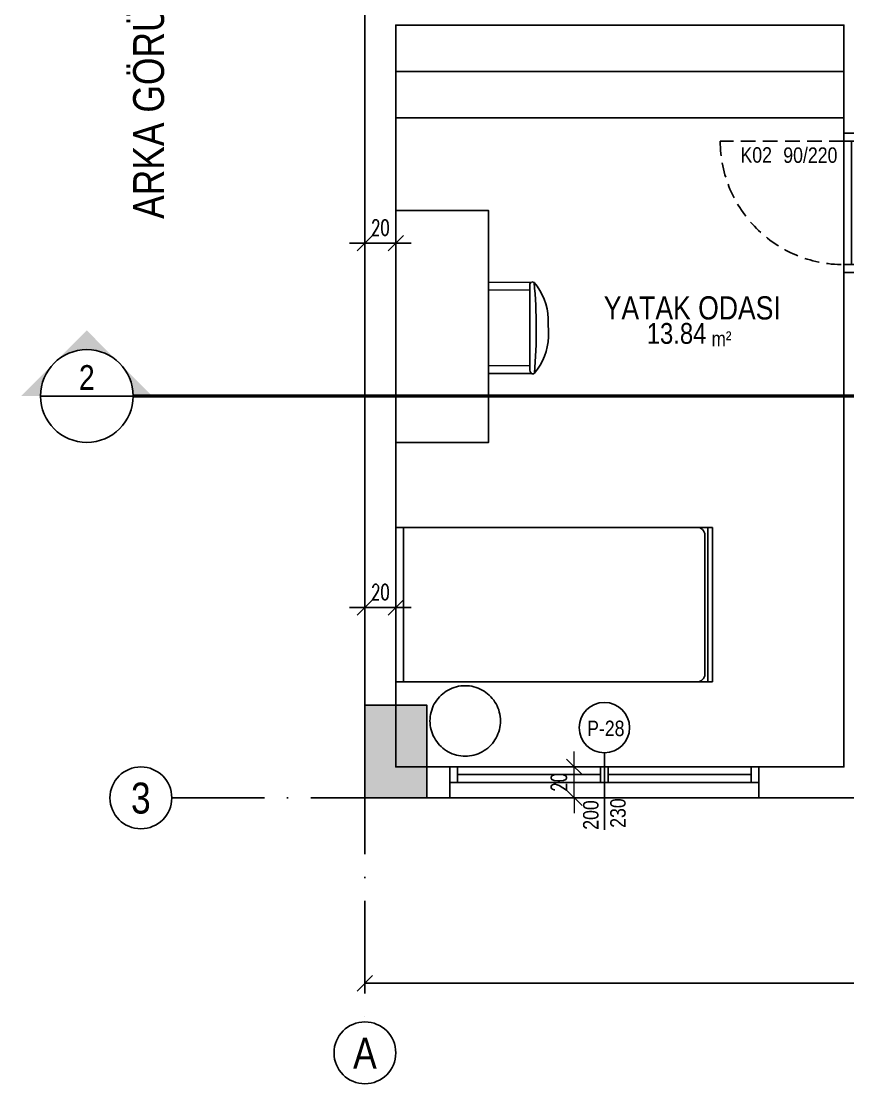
# Model space of a CAD drawing. Header units: millimetres. Extents: x 82776 to 137242, y 11666 to 27998.
# Drawn here: x 98807 to 99342, y 12938 to 13626 of the extents above; entities that cross this region are included whole.
import ezdxf
from ezdxf.enums import TextEntityAlignment as Align
from ezdxf.xclip import XClip

# ---------------------------------------------------------------- set-up
doc = ezdxf.new("R2010")
doc.units = ezdxf.units.MM
doc.header["$XCLIPFRAME"] = 0
for name, pattern in [('ACAD_ISO10W100', [18, 12, -3, 0, -3]), ('DASHED', [15, 10, -5]), ('GC5102G0200$0$HIDDEN', [9.525, 6.35, -3.175])]:
    doc.linetypes.add(name, pattern=pattern)
doc.layers.add('0_IFC_Area', color=100, linetype='Continuous', plot=False)
for name, color, linetype in [('0_IFC_Dimension_Exterior_50', 253, 'Continuous'), ('0_IFC_Dimension_Interior_Horizontal_50', 253, 'Continuous'), ('0_IFC_Door_Text', 11, 'Continuous'), ('0_IFC_Elevation_5', 252, 'Continuous'), ('0_IFC_Grid', 14, 'ACAD_ISO10W100'), ('0_IFC_Grid_Text_100', 14, 'Continuous'), ('0_IFC_Hatch_Structure', 251, 'Continuous'), ('0_IFC_Notation_Section_50', 10, 'Continuous'), ('0_IFC_Room_Text(No)_50', 12, 'Continuous'), ('0_IFC_Text_Explanation_50', 231, 'Continuous'), ('0_IFC_Window_Text', 60, 'Continuous'), ('1_IFC_Concrete_Section', 50, 'Continuous'), ('1_IFC_Door', 83, 'Continuous'), ('2_IFC_Wall', 130, 'Continuous'), ('3_IFC_Window', 136, 'Continuous'), ('6_IFC_Furniture', 35, 'Continuous')]:
    doc.layers.add(name, color=color, linetype=linetype)
doc.layers.add('0_IFC_Dimension_Interior_Vertical_50', color=253, linetype='Continuous', lineweight=0)
doc.styles.add('ARIAL-NARROW', font='ARIALN.TTF')
doc.styles.add('IFC_TEXT', font='ARIALN.TTF')
doc.styles.add('IFC_TEXT_DIM', font='romans.shx', dxfattribs={"width": 0.7})
doc.dimstyles.new('IFC_Dim50', dxfattribs={"dimtxt": 10, "dimasz": 10, "dimexe": 0.00125, "dimexo": 0.000625, "dimgap": 5, "dimtad": 1, "dimdec": 4, "dimrnd": 0.5, "dimzin": 9, "dimtxsty": 'IFC_TEXT_DIM', "dimblk": 'OBLIQUE', "dimcen": -2.5, "dimclrd": 256, "dimclre": 256, "dimclrt": 256, "dimazin": 0, "dimtfac": 1, "dimtdec": 4, "dimtix": 1, "dimtmove": 1, "dimatfit": 3, "dimfxl": 5, "dimfxlon": 1, "dimtfillclr": 256, "dimlwd": -1, "dimlwe": 5, "dimarcsym": 0})

# ---------------------------------------------------------------- blocks, each defined once
blk = doc.blocks.new('E-F_STR')
at = {"layer": '0_IFC_Hatch_Structure', "transparency": 33554687}
h = blk.add_hatch(dxfattribs=at)
h.set_pattern_fill('ANSI33', color=256, angle=90)
h.set_pattern_definition([(135, (-98472.608, -14205.3425), (-4.49012806, -4.49012806), []), (135, (-98472.608, -14200.8524), (-4.49012806, -4.49012806), [3.175, -1.5875])])
h.paths.add_polyline_path([(1770, 0), (1730, 0), (1730, 60), (1770, 60)])
h.paths.add_polyline_path([(915, 40), (915, 0), (855, 0), (855, 40)])
h.paths.add_polyline_path([(0, 0), (40, 0), (40, 60), (0, 60)])
h.paths.add_polyline_path([(0, 690), (40, 690), (40, 750), (0, 750)])
h.paths.add_polyline_path([(0, 1170), (40, 1170), (40, 1230), (0, 1230)])
h.paths.add_polyline_path([(855, 1190), (855, 1230), (915, 1230), (915, 1190)])
h.paths.add_polyline_path([(915, 750), (915, 710), (855, 710), (855, 750)])
h.paths.add_polyline_path([(1770, 690), (1730, 690), (1730, 750), (1770, 750)])
h.paths.add_polyline_path([(1770, 1170), (1730, 1170), (1730, 1230), (1770, 1230)])
at = {"layer": '1_IFC_Concrete_Section'}
blk.add_lwpolyline([(0, 0), (40, 0), (40, 60), (0, 60)], close=True, dxfattribs=at)
blk = doc.blocks.new('*U1783')
at = {"layer": '0_IFC_Room_Text(No)_50'}
h = blk.add_hatch(color=256, dxfattribs=at)
h.paths.add_polyline_path([(0, 1061), (-530, 530, -0.414214), (530, 530)])
h.paths.add_polyline_path([(530, 530, -0.198912), (750, 0), (1061, 0)])
h.paths.add_polyline_path([(-530, 530), (-1061, 0), (-750, 0, -0.198912)])
at = {"layer": '0_IFC_Room_Text(No)_50', "linetype": 'Continuous'}
blk.add_line((-750, 0), (750, 0), dxfattribs=at)
blk.add_circle((0, 0), 750, dxfattribs=at)
at = {"layer": '0_IFC_Room_Text(No)_50', "style": 'IFC_TEXT'}
blk.add_attdef('NO', text='', height=400, dxfattribs=at).set_placement((0, 100), align=Align.CENTER)
for p in [(0, -100), (0, -374)]:
    blk.add_attdef('SHEET', text='', height=200, dxfattribs=at).set_placement(p, align=Align.TOP_CENTER)
blk = doc.blocks.new('E-F_KESIT YERLERI')
at = {"layer": '0_IFC_Notation_Section_50', "linetype": 'DASHED', "ltscale": 3, "const_width": 2}
blk.add_lwpolyline([(-1266.36, 220.65), (803.64, 220.65)], dxfattribs=at)
ref = blk.add_blockref('*U1783', (-1296.36, 220.65), dxfattribs=dict(xscale=-0.0400000000259542, yscale=0.0400000000259542, zscale=0.0400000000259542))
ref.add_attrib('NO', '2', dxfattribs={"layer": '0_IFC_Room_Text(No)_50', "height": 16, "style": 'IFC_TEXT'}).set_placement((-1296.36, 224.65), align=Align.CENTER)
at = {"layer": '0_IFC_Notation_Section_50', "transparency": 33554687, "insert": (-1266.36, 335.28), "char_height": 20, "attachment_point": 1, "rotation": 90, "style": 'IFC_TEXT'}
blk.add_mtext_dynamic_manual_height_columns('ARKA GÖRÜNÜŞ (GÖRÜNÜŞ-3)', width=439.5235, gutter_width=12.5, heights=[0], dxfattribs=at)
blk = doc.blocks.new('*U349')
blk.add_wipeout([(0, 0), (290, 0), (290, -60), (0, -60)]).dxf.layer = '6_IFC_Furniture'
at = {"layer": '6_IFC_Furniture', "transparency": 33554687}
blk.add_lwpolyline([(290, 0), (290, -60), (0, -60), (0, 0)], close=True, dxfattribs=at)
blk.add_lwpolyline([(0, -30), (290, -30)], dxfattribs=at)
blk = doc.blocks.new('*U1504')
at = {"layer": '0_IFC_Hatch_Structure'}
blk.add_lwpolyline([(0, 0), (-90, 0)], dxfattribs=at)
at = {"layer": '1_IFC_Door', "linetype": 'GC5102G0200$0$HIDDEN', "ltscale": 1.5}
blk.add_lwpolyline([(-5, 0), (-5, 80)], dxfattribs=at)
at = {"layer": '1_IFC_Door'}
for points in [[(-85, 0), (-85, -10), (-90, -10), (-90, 0), (-85, 0)], [(-85, -5), (-5, -5), (-5, 0), (-85, 0)]]:
    blk.add_lwpolyline(points, dxfattribs=at)
blk.add_lwpolyline([(-5, -10), (-5, 0), (0, 0), (0, -10)], close=True, dxfattribs=at)
at = {"layer": '1_IFC_Door', "linetype": 'GC5102G0200$0$HIDDEN', "ltscale": 1.5}
blk.add_arc((-5, 0), 80, 90, 180, dxfattribs=at)
blk = doc.blocks.new('IFC_BED_2')
blk.add_wipeout([(-50, 0), (50, 0), (50, -205), (-50, -205), (-50, -45), (-50, -5)]).dxf.layer = '6_IFC_Furniture'
at = {"layer": '6_IFC_Furniture'}
for p, q in [((-50, 0), (-50, -195)), ((50, 0), (-50, 0)), ((50, -195), (50, 0)), ((50, -5), (-50, -5)), ((-50, -202), (-50, -195)), ((50, -202), (50, -195)), ((-50, -202), (50, -202)), ((-50, -202), (-50, -205)), ((-50, -205), (50, -205)), ((-45, -200), (45, -200)), ((50, -202), (50, -205))]:
    blk.add_line(p, q, dxfattribs=at)
for centre, start, end in [((-45, -195), 180, 270), ((45, -195), 270, 0)]:
    blk.add_arc(centre, 5, start, end, dxfattribs=at)
blk = doc.blocks.new('IFC_SAND2')
blk.add_wipeout([(-18.98, 0), (18.98, 0), (22.47, -0.81), (22.47, -0.81), (24.68, -2.38), (25.39, -3.2), (26.17, -4.45), (26.17, -4.45), (26.78, -6.09), (26.94, -6.93), (27.02, -8.07), (27.02, -9.31), (28.06, -9.31), (28.5, -9.37), (29.17, -9.77), (29.17, -9.77), (29.17, -9.77), (29.51, -10.29), (29.63, -10.88), (29.51, -44.18), (29.51, -44.18), (29.63, -44.39), (29.63, -44.39), (29.74, -44.67), (29.79, -44.88), (29.79, -45.01), (29.76, -45.29), (29.76, -45.29), (29.64, -45.59), (29.5, -45.79), (29.37, -45.92), (26.88, -47.87), (26.15, -48.39), (23.83, -49.85), (21.09, -51.3), (19.39, -52.05), (17.3, -52.86), (15.2, -53.52), (13.55, -53.95), (10.23, -54.58), (7.88, -54.85), (5.09, -54.95), (2.52, -54.94), (-0.04, -54.93), (-0.04, -54.93), (-2.89, -54.92), (-4.16, -54.92), (-5.97, -54.91), (-7.48, -54.83), (-9.27, -54.65), (-12.16, -54.19), (-14.56, -53.62), (-16.45, -53.05), (-18.47, -52.32), (-21.63, -50.91), (-22.5, -50.46), (-27.16, -47.5), (-29.39, -45.71), (-29.71, -44.34), (-29.52, -43.98), (-29.4, -10.68), (-29.4, -10.68), (-29.33, -10.23), (-29.33, -10.23), (-28.94, -9.57), (-28.94, -9.57), (-28.54, -9.28), (-28.54, -9.28), (-27.83, -9.12), (-27.02, -9.11), (-27.02, -8.7), (-27.02, -8.7), (-27.02, -8.1), (-26.97, -7.1), (-26.9, -6.65), (-26.71, -5.86), (-26.49, -5.19), (-26.14, -4.4), (-25.8, -3.8), (-25.5, -3.36), (-25.02, -2.75), (-24.26, -1.99), (-23.59, -1.47), (-22.94, -1.05), (-22.67, -0.9), (-21.26, -0.34), (-19.85, -0.05)]).dxf.layer = '6_IFC_Furniture'
at = {"layer": '6_IFC_Furniture'}
for p, q in [((-18.98, 0), (18.98, 0)), ((-27.02, -9.31), (-27.02, -8.1)), ((27.02, -9.31), (27.02, -8.1)), ((-29.39, -45.71), (-29.71, -44.34)), ((-27.5, -42.88), (27.5, -43.07)), ((-5.97, -54.91), (5.88, -54.95))]:
    blk.add_line(p, q, dxfattribs=at)
for points in [[(-29.52, -43.98), (-29.4, -10.68, -0.414214), (-27.83, -9.12), (-25.96, -9.12, -0.414214), (-24.39, -10.7), (-24.5, -42.89)], [(29.51, -44.18), (29.63, -10.89, 0.414214), (28.06, -9.31), (26.19, -9.3, 0.414214), (24.61, -10.87), (24.5, -43.06)]]:
    blk.add_lwpolyline(points, format="xyb", dxfattribs=at)
for centre, radius, start, end in [((-18.95, -8.07), 8.07, 90.19851, 180.19851), ((18.95, -8.07), 8.07, 359.80149, 89.80149), ((-27.51, -45.27), 2.39, 89.80149, 157.1315), ((1.11, 277.2), 324.35, 264.60379, 274.99919), ((-4.67, -17.2), 37.73, 229.07495, 268.03635), ((4.85, -17.24), 37.73, 271.56663, 310.52803), ((27.49, -45.46), 2.39, 22.47148, 89.80149), ((28.6, -45.01), 1.2, 310.52803, 22.47148)]:
    blk.add_arc(centre, radius, start, end, dxfattribs=at)
blk = doc.blocks.new('*U35')
blk.add_wipeout([(0, 0), (150, 0), (150, -60), (0, -60)]).dxf.layer = '6_IFC_Furniture'
at = {"layer": '6_IFC_Furniture', "transparency": 33554687}
blk.add_lwpolyline([(0, -60), (0, 0), (150, 0), (150, -60), (0, -60)], dxfattribs=at)
blk = doc.blocks.new('IFC_COFFE TABLE')
at = {"transparency": 33554687}
blk.add_wipeout([(1.61, -25.29), (3.2, -25.13), (4.77, -24.88), (6.32, -24.54), (7.85, -24.09), (9.35, -23.55), (10.81, -22.92), (12.22, -22.19), (13.59, -21.38), (14.91, -20.48), (16.17, -19.51), (17.36, -18.45), (18.48, -17.33), (19.54, -16.13), (20.51, -14.88), (21.4, -13.56), (22.21, -12.19), (22.93, -10.77), (23.57, -9.31), (24.1, -7.81), (24.55, -6.28), (24.89, -4.73), (25.14, -3.15), (25.29, -1.57), (25.34, 0.02), (25.29, 1.61), (25.13, 3.2), (24.88, 4.77), (24.54, 6.32), (24.09, 7.85), (23.55, 9.35), (22.92, 10.81), (22.19, 12.22), (21.38, 13.59), (20.48, 14.91), (19.51, 16.17), (18.45, 17.36), (17.33, 18.48), (16.13, 19.54), (14.88, 20.51), (13.56, 21.4), (12.19, 22.21), (10.77, 22.93), (9.31, 23.57), (7.81, 24.1), (6.28, 24.55), (4.73, 24.89), (3.15, 25.14), (1.57, 25.29), (-0.02, 25.34), (-1.61, 25.29), (-3.2, 25.13), (-4.77, 24.88), (-6.32, 24.54), (-7.85, 24.09), (-9.35, 23.55), (-10.81, 22.92), (-12.22, 22.19), (-13.59, 21.38), (-14.91, 20.48), (-16.17, 19.51), (-17.36, 18.45), (-18.48, 17.33), (-19.54, 16.13), (-20.51, 14.88), (-21.4, 13.56), (-22.21, 12.19), (-22.93, 10.77), (-23.57, 9.31), (-24.1, 7.81), (-24.55, 6.28), (-24.89, 4.73), (-25.14, 3.15), (-25.29, 1.57), (-25.34, -0.02), (-25.29, -1.61), (-25.13, -3.2), (-24.88, -4.77), (-24.54, -6.32), (-24.09, -7.85), (-23.55, -9.35), (-22.92, -10.81), (-22.19, -12.22), (-21.38, -13.59), (-20.48, -14.91), (-19.51, -16.17), (-18.45, -17.36), (-17.33, -18.48), (-16.13, -19.54), (-14.88, -20.51), (-13.56, -21.4), (-12.19, -22.21), (-10.77, -22.93), (-9.31, -23.57), (-7.81, -24.1), (-6.28, -24.55), (-4.73, -24.89), (-3.15, -25.14), (-1.57, -25.29), (0.02, -25.34)], dxfattribs=at).dxf.layer = '6_IFC_Furniture'
at = {"layer": '6_IFC_Furniture', "transparency": 33554687}
blk.add_lwpolyline([(1.61, -25.29), (3.2, -25.13), (4.77, -24.88), (6.32, -24.54), (7.85, -24.09), (9.35, -23.55), (10.81, -22.92), (12.22, -22.19), (13.59, -21.38), (14.91, -20.48), (16.17, -19.51), (17.36, -18.45), (18.48, -17.33), (19.54, -16.13), (20.51, -14.88), (21.4, -13.56), (22.21, -12.19), (22.93, -10.77), (23.57, -9.31), (24.1, -7.81), (24.55, -6.28), (24.89, -4.73), (25.14, -3.15), (25.29, -1.57), (25.34, 0.02), (25.29, 1.61), (25.13, 3.2), (24.88, 4.77), (24.54, 6.32), (24.09, 7.85), (23.55, 9.35), (22.92, 10.81), (22.19, 12.22), (21.38, 13.59), (20.48, 14.91), (19.51, 16.17), (18.45, 17.36), (17.33, 18.48), (16.13, 19.54), (14.88, 20.51), (13.56, 21.4), (12.19, 22.21), (10.77, 22.93), (9.31, 23.57), (7.81, 24.1), (6.28, 24.55), (4.73, 24.89), (3.15, 25.14), (1.57, 25.29), (-0.02, 25.34), (-1.61, 25.29), (-3.2, 25.13), (-4.77, 24.88), (-6.32, 24.54), (-7.85, 24.09), (-9.35, 23.55), (-10.81, 22.92), (-12.22, 22.19), (-13.59, 21.38), (-14.91, 20.48), (-16.17, 19.51), (-17.36, 18.45), (-18.48, 17.33), (-19.54, 16.13), (-20.51, 14.88), (-21.4, 13.56), (-22.21, 12.19), (-22.93, 10.77), (-23.57, 9.31), (-24.1, 7.81), (-24.55, 6.28), (-24.89, 4.73), (-25.14, 3.15), (-25.29, 1.57), (-25.34, -0.02), (-25.29, -1.61), (-25.13, -3.2), (-24.88, -4.77), (-24.54, -6.32), (-24.09, -7.85), (-23.55, -9.35), (-22.92, -10.81), (-22.19, -12.22), (-21.38, -13.59), (-20.48, -14.91), (-19.51, -16.17), (-18.45, -17.36), (-17.33, -18.48), (-16.13, -19.54), (-14.88, -20.51), (-13.56, -21.4), (-12.19, -22.21), (-10.77, -22.93), (-9.31, -23.57), (-7.81, -24.1), (-6.28, -24.55), (-4.73, -24.89), (-3.15, -25.14), (-1.57, -25.29), (0.02, -25.34)], close=True, dxfattribs=at)
blk = doc.blocks.new('E_K1_PLAN')
for name, p, xscale, rotation in [('*U349', (20, 440), -1, 180), ('IFC_SAND2', (63.77, 304.15), -1.00000000000001, 90), ('IFC_BED_2', (20, 125), -1.00000000000001, 90)]:
    blk.add_blockref(name, p, dxfattribs=dict(xscale=xscale, rotation=rotation))
at = {"transparency": 33554687, "rotation": 90}
blk.add_blockref('*U1504', (310, 430), dxfattribs=at)
at = {"layer": '2_IFC_Wall'}
blk.add_lwpolyline([(20, 500), (310, 500), (310, 430)], dxfattribs=at)
at = {"xscale": -1, "rotation": 270}
blk.add_blockref('*U35', (80, 230), dxfattribs=at)
at = {"xscale": 0.9, "yscale": 0.9, "zscale": 0.9}
blk.add_blockref('IFC_COFFE TABLE', (64.91, 49.77), dxfattribs=at)
at = {"layer": '2_IFC_Wall'}
for points in [[(0, 769.96), (0, 0), (855, 0)], [(310, 340), (310, 20), (20, 20), (20, 500)]]:
    blk.add_lwpolyline(points, dxfattribs=at)
blk = doc.blocks.new('0_IFC_DOOR_TAG_50')
at = {"layer": '0_IFC_Door_Text', "style": 'IFC_TEXT'}
for tag, p in [('DOOR_TYPE', (0, 0)), ('DOOR_SIZE', (27.7, 0))]:
    blk.add_attdef(tag, p, '', height=10, dxfattribs=at)
blk = doc.blocks.new('E_K1_KAPI POZU')
at = {"transparency": 33554687}
ref = blk.add_blockref('0_IFC_DOOR_TAG_50', (-848.38, 860.44), dxfattribs=dict(at, xscale=-1, rotation=180))
ref.add_attrib('DOOR_TYPE', 'K01', (-848.38, 850.57), dxfattribs={"layer": '0_IFC_Door_Text', "height": 10, "style": 'IFC_TEXT'})
ref.add_attrib('DOOR_SIZE', '100/220', (-820.67, 850.44), dxfattribs={"layer": '0_IFC_Door_Text', "height": 10, "style": 'IFC_TEXT'})
ref = blk.add_blockref('0_IFC_DOOR_TAG_50', (-430.51, 748.56), dxfattribs=dict(at, xscale=-1, rotation=180))
ref.add_attrib('DOOR_TYPE', 'K02', (-430.51, 738.69), dxfattribs={"layer": '0_IFC_Door_Text', "height": 10, "style": 'IFC_TEXT'})
ref.add_attrib('DOOR_SIZE', '90/220', (-402.81, 738.56), dxfattribs={"layer": '0_IFC_Door_Text', "height": 10, "style": 'IFC_TEXT'})
ref = blk.add_blockref('0_IFC_DOOR_TAG_50', (-639.25, 671.32), dxfattribs=dict(at, xscale=-1, rotation=180))
ref.add_attrib('DOOR_TYPE', 'K03', (-639.25, 661.45), dxfattribs={"layer": '0_IFC_Door_Text', "height": 10, "style": 'IFC_TEXT'})
ref.add_attrib('DOOR_SIZE', '80/220', (-611.55, 661.32), dxfattribs={"layer": '0_IFC_Door_Text', "height": 10, "style": 'IFC_TEXT'})
ref = blk.add_blockref('0_IFC_DOOR_TAG_50', (-431.26, 631.16), dxfattribs=dict(at, xscale=-1, rotation=180))
ref.add_attrib('DOOR_TYPE', 'K02', (-431.26, 621.29), dxfattribs={"layer": '0_IFC_Door_Text', "height": 10, "style": 'IFC_TEXT'})
ref.add_attrib('DOOR_SIZE', '90/220', (-403.56, 621.16), dxfattribs={"layer": '0_IFC_Door_Text', "height": 10, "style": 'IFC_TEXT'})
ref = blk.add_blockref('0_IFC_DOOR_TAG_50', (-636.93, 420.86), dxfattribs=dict(at, xscale=-1, rotation=180))
ref.add_attrib('DOOR_TYPE', 'K02', (-636.93, 410.99), dxfattribs={"layer": '0_IFC_Door_Text', "height": 10, "style": 'IFC_TEXT'})
ref.add_attrib('DOOR_SIZE', '90/220', (-609.23, 410.86), dxfattribs={"layer": '0_IFC_Door_Text', "height": 10, "style": 'IFC_TEXT'})
ref = blk.add_blockref('0_IFC_DOOR_TAG_50', (-431.16, 420.86), dxfattribs=dict(at, xscale=-1, rotation=180))
ref.add_attrib('DOOR_TYPE', 'K02', (-431.16, 410.99), dxfattribs={"layer": '0_IFC_Door_Text', "height": 10, "style": 'IFC_TEXT'})
ref.add_attrib('DOOR_SIZE', '90/220', (-403.46, 410.86), dxfattribs={"layer": '0_IFC_Door_Text', "height": 10, "style": 'IFC_TEXT'})
ref = blk.add_blockref('0_IFC_DOOR_TAG_50', (-476.15, 187.65), dxfattribs=dict(at, xscale=-1, rotation=180))
ref.add_attrib('DOOR_TYPE', 'K03', (-476.15, 177.78), dxfattribs={"layer": '0_IFC_Door_Text', "height": 10, "style": 'IFC_TEXT'})
ref.add_attrib('DOOR_SIZE', '80/220', (-448.45, 177.65), dxfattribs={"layer": '0_IFC_Door_Text', "height": 10, "style": 'IFC_TEXT'})
blk = doc.blocks.new('0_IFC_ROOM_TEXT_50')
at = {"layer": '0_IFC_Room_Text(No)_50', "insert": (13.22, -40.02), "char_height": 9.625, "attachment_point": 1, "style": 'IFC_TEXT'}
blk.add_mtext_dynamic_manual_height_columns('m²', width=16.6949, gutter_width=6.88, heights=[0], dxfattribs=at)
at = {"layer": '0_IFC_Room_Text(No)_50', "style": 'IFC_TEXT'}
blk.add_attdef('ROOM_NUMBER', text='', height=7.7, dxfattribs=at).set_placement((0.68, -10.73), align=Align.CENTER)
blk.add_attdef('ROOM_NAME', text='', height=13.47, dxfattribs=at).set_placement((0.68, -24.84), align=Align.MIDDLE_CENTER)
blk.add_attdef('AREA', text='', height=13.47, dxfattribs=at).set_placement((9.85, -49.66), align=Align.RIGHT)
at = {"layer": '0_IFC_Text_Explanation_50', "style": 'IFC_TEXT', "flags": 1}
for tag, p in [('DÖŞEME:', (-41.09, -64.38)), ('DUVAR:', (-41.09, -75.48)), ('TAVAN:', (-41.09, -86.74))]:
    blk.add_attdef(tag, p, '', height=7.7, dxfattribs=at)
blk = doc.blocks.new('E_K1_ALAN')
at = {"layer": '0_IFC_Area'}
blk.add_lwpolyline([(-510, 0), (-780, 0), (-780, 40), (-800, 40), (-800, 480), (-510, 480)], close=True, dxfattribs=at)
ref = blk.add_blockref('0_IFC_ROOM_TEXT_50', (-608.82, 321.87))
ref.add_attrib('ROOM_NAME', 'YATAK ODASI', dxfattribs={"layer": '0_IFC_Room_Text(No)_50', "height": 15, "style": 'IFC_TEXT'}).set_placement((-608.13, 297.03), align=Align.MIDDLE_CENTER)
ref.add_attrib('AREA', '13.84', dxfattribs={"layer": '0_IFC_Room_Text(No)_50', "height": 13.475, "style": 'IFC_TEXT'}).set_placement((-598.97, 273.77), align=Align.RIGHT)
blk = doc.blocks.new('_Oblique')
at = {"color": 0, "linetype": 'ByBlock', "lineweight": -2}
blk.add_line((-0.5, -0.5), (0.5, 0.5), dxfattribs=at)
blk = doc.blocks.new('*D3459')
at = {"layer": '0_IFC_Dimension_Interior_Horizontal_50', "transparency": 16777216}
for p, q in [((0, -871.04), (-10, -871.04)), ((0, -871.04), (20, -871.04)), ((20, -871.04), (30, -871.04))]:
    blk.add_line(p, q, dxfattribs=at)
at = {"layer": '0_IFC_Dimension_Interior_Horizontal_50', "lineweight": 5, "transparency": 16777216}
for p, q in [((0, -871.04), (0, -871.04)), ((20, -871.04), (20, -871.04))]:
    blk.add_line(p, q, dxfattribs=at)
at = {"layer": 'Defpoints', "color": 0, "transparency": 16777216}
for p in [(0, -871.04), (20, -871.04), (20, -871.04)]:
    blk.add_point(p, dxfattribs=at)
at = {"layer": '0_IFC_Dimension_Interior_Horizontal_50', "transparency": 16777216, "xscale": 10, "yscale": 10, "zscale": 10}
blk.add_blockref('_Oblique', (0, -871.04), dxfattribs=at)
at = {"layer": '0_IFC_Dimension_Interior_Horizontal_50', "transparency": 16777216, "xscale": 10, "yscale": 10, "zscale": 10, "rotation": 180}
blk.add_blockref('_Oblique', (20, -871.04), dxfattribs=at)
at = {"layer": '0_IFC_Dimension_Interior_Horizontal_50', "transparency": 16777216, "insert": (10, -861.04), "char_height": 10, "attachment_point": 5, "style": 'IFC_TEXT_DIM'}
blk.add_mtext('20', dxfattribs=at)
blk = doc.blocks.new('*D3486')
at = {"layer": '0_IFC_Dimension_Interior_Horizontal_50', "transparency": 16777216}
for p, q in [((0, -1106.83), (-10, -1106.83)), ((0, -1106.83), (20, -1106.83)), ((20, -1106.83), (30, -1106.83))]:
    blk.add_line(p, q, dxfattribs=at)
at = {"layer": '0_IFC_Dimension_Interior_Horizontal_50', "lineweight": 5, "transparency": 16777216}
for p, q in [((0, -1106.83), (0, -1106.83)), ((20, -1106.83), (20, -1106.83))]:
    blk.add_line(p, q, dxfattribs=at)
at = {"layer": 'Defpoints', "color": 0, "transparency": 16777216}
for p in [(0, -1106.83), (20, -1106.83), (20, -1106.83)]:
    blk.add_point(p, dxfattribs=at)
at = {"layer": '0_IFC_Dimension_Interior_Horizontal_50', "transparency": 16777216, "xscale": 10, "yscale": 10, "zscale": 10}
blk.add_blockref('_Oblique', (0, -1106.83), dxfattribs=at)
at = {"layer": '0_IFC_Dimension_Interior_Horizontal_50', "transparency": 16777216, "xscale": 10, "yscale": 10, "zscale": 10, "rotation": 180}
blk.add_blockref('_Oblique', (20, -1106.83), dxfattribs=at)
at = {"layer": '0_IFC_Dimension_Interior_Horizontal_50', "transparency": 16777216, "insert": (10, -1096.83), "char_height": 10, "attachment_point": 5, "style": 'IFC_TEXT_DIM'}
blk.add_mtext('20', dxfattribs=at)
blk = doc.blocks.new('*D3533')
at = {"layer": '0_IFC_Dimension_Interior_Vertical_50', "transparency": 16777216}
for p, q in [((135.52, -1210), (135.52, -1200)), ((135.52, -1230), (135.52, -1210)), ((135.52, -1230), (135.52, -1240))]:
    blk.add_line(p, q, dxfattribs=at)
at = {"layer": '0_IFC_Dimension_Interior_Vertical_50', "lineweight": 5, "transparency": 16777216}
for p, q in [((135.52, -1210), (135.52, -1210)), ((135.52, -1230), (135.52, -1230))]:
    blk.add_line(p, q, dxfattribs=at)
at = {"layer": 'Defpoints', "color": 0, "transparency": 16777216}
for p in [(135.52, -1210), (135.52, -1210), (135.52, -1230)]:
    blk.add_point(p, dxfattribs=at)
at = {"layer": '0_IFC_Dimension_Interior_Vertical_50', "transparency": 16777216, "xscale": 10, "yscale": 10, "zscale": 10}
for p, rotation in [((135.52, -1210), 270), ((135.52, -1230), 90)]:
    blk.add_blockref('_Oblique', p, dxfattribs=dict(at, rotation=rotation))
at = {"layer": '0_IFC_Dimension_Interior_Vertical_50', "transparency": 16777216, "insert": (125.52, -1220), "char_height": 10, "attachment_point": 5, "rotation": 90, "style": 'IFC_TEXT_DIM'}
blk.add_mtext('20', dxfattribs=at)
blk = doc.blocks.new('0_IFC_AXIS_TEXT_100')
at = {"layer": '0_IFC_Grid_Text_100'}
blk.add_circle((0, 1000), 1000, dxfattribs=at)
at = {"layer": '0_IFC_Grid_Text_100', "style": 'IFC_TEXT'}
blk.add_attdef('AXIS_NO', text='', height=1000, dxfattribs=at).set_placement((0, 993), align=Align.MIDDLE_CENTER)
blk = doc.blocks.new('*D1858')
at = {"layer": '0_IFC_Dimension_Exterior_50', "lineweight": 5, "transparency": 16777216}
for p, q in [((0, -125), (0, -120)), ((1770, -125), (1770, -120))]:
    blk.add_line(p, q, dxfattribs=at)
at = {"layer": '0_IFC_Dimension_Exterior_50', "transparency": 16777216}
blk.add_line((0, -120), (1770, -120), dxfattribs=at)
at = {"layer": 'Defpoints', "color": 0, "transparency": 16777216}
for p in [(1770, -120), (0, -145), (1770, -145)]:
    blk.add_point(p, dxfattribs=at)
at = {"layer": '0_IFC_Dimension_Exterior_50', "transparency": 16777216, "xscale": 10, "yscale": 10, "zscale": 10, "rotation": 180}
blk.add_blockref('_Oblique', (0, -120), dxfattribs=at)
at = {"layer": '0_IFC_Dimension_Exterior_50', "transparency": 16777216, "xscale": 10, "yscale": 10, "zscale": 10}
blk.add_blockref('_Oblique', (1770, -120), dxfattribs=at)
at = {"layer": '0_IFC_Dimension_Exterior_50', "transparency": 16777216, "insert": (855, -100), "char_height": 10, "attachment_point": 5, "style": 'IFC_TEXT_DIM'}
blk.add_mtext('1770', dxfattribs=at)
blk = doc.blocks.new('*U1518')
at = {"layer": '0_IFC_Window_Text'}
blk.add_circle((100, 40.42), 16.31, dxfattribs=at)
at = {"layer": '0_IFC_Window_Text', "style": 'ARIAL-NARROW'}
blk.add_attdef('TİP', (88.82, 34.93), '', height=10, dxfattribs=at)
blk.add_wipeout([(0, 15), (200, 15), (200, -5), (0, -5)]).dxf.layer = '3_IFC_Window'
at = {"layer": '0_IFC_Elevation_5'}
blk.add_lwpolyline([(0, 5), (0, -5), (200, -5), (200, 5)], dxfattribs=at)
at = {"layer": '2_IFC_Wall'}
for points in [[(0, 15), (0, -5)], [(200, 15), (200, -5)]]:
    blk.add_lwpolyline(points, dxfattribs=at)
at = {"layer": '3_IFC_Window'}
for points in [[(0, 5), (5, 5), (5, 15), (0, 15)], [(195, 5), (200, 5), (200, 15), (195, 15)]]:
    blk.add_lwpolyline(points, close=True, dxfattribs=at)
for points in [[(0, 15), (200, 15)], [(5, 10), (195, 10)], [(5, 5), (195, 5)]]:
    blk.add_lwpolyline(points, dxfattribs=at)
at = {"layer": '0_IFC_Window_Text', "insert": (86.19, -25.68), "char_height": 10, "attachment_point": 1, "rotation": 90, "style": 'ARIAL-NARROW'}
blk.add_mtext_dynamic_manual_height_columns('200', width=65.1539, gutter_width=50, heights=[0], dxfattribs=at)
blk.add_wipeout([(97.5, 15), (102.5, 15), (102.5, 5), (97.5, 5)]).dxf.layer = '3_IFC_Window'
at = {"layer": '0_IFC_Window_Text'}
blk.add_lwpolyline([(100, 24.11), (100, -25.68)], dxfattribs=at)
at = {"layer": '3_IFC_Window'}
blk.add_lwpolyline([(97.5, 5), (102.5, 5), (102.5, 15), (97.5, 15)], close=True, dxfattribs=at)
at = {"layer": '0_IFC_Window_Text', "style": 'ARIAL-NARROW'}
blk.add_attdef('YUKSEKLIK', (113.75, -24.41), '', height=10, rotation=90, dxfattribs=at)
blk = doc.blocks.new('D_K1_DOGRAMA')
blk.add_blockref('*U1518', (55, 5)).add_auto_attribs({'YUKSEKLIK': '230', 'TİP': 'P-28'})
blk = doc.blocks.new('E_K1_IC OLCU')
at = {"layer": '0_IFC_Dimension_Interior_Horizontal_50'}
for p1, p2, picture, middle in [((0, -871.04068), (20, -871.04068), '*D3459', (10, -861.04068)), ((0, -1106.83114), (20, -1106.83114), '*D3486', (10, -1096.83114))]:
    dim = blk.add_aligned_dim(p1=p1, p2=p2, distance=0, dimstyle='IFC_Dim50', dxfattribs=at)
    dim.commit()
    dim.dimension.update_dxf_attribs({"geometry": picture, "text_midpoint": middle})
at = {"layer": '0_IFC_Dimension_Interior_Vertical_50'}
dim = blk.add_aligned_dim(p1=(135.51727, -1230), p2=(135.51727, -1210), distance=0, dimstyle='IFC_Dim50', dxfattribs=at)
dim.commit()
dim.dimension.update_dxf_attribs({"geometry": '*D3533', "text_midpoint": (125.51727, -1220)})
blk = doc.blocks.new('E-F_CATI AKS')
at = {"layer": '0_IFC_Grid', "ltscale": 5}
for points in [[(0, 1375.0025), (0, -144.9975)], [(-125, 0.0025), (1900, 0.0025)]]:
    blk.add_lwpolyline(points, dxfattribs=at)
ref = blk.add_blockref('0_IFC_AXIS_TEXT_100', (-144.99773, -19.99977), dxfattribs=dict(xscale=-0.02, yscale=0.02, zscale=0.02, rotation=0.0064968962269241))
ref.add_attrib('AXIS_NO', '3', dxfattribs={"layer": '0_IFC_Grid_Text_100', "height": 20, "rotation": 0.0064969, "style": 'IFC_TEXT'}).set_placement((-144.99998, -0.14545), align=Align.MIDDLE_CENTER)
ref = blk.add_blockref('0_IFC_AXIS_TEXT_100', (0.00262, -184.9975), dxfattribs=dict(xscale=-0.02, yscale=0.02, zscale=0.02, rotation=0.0064968962269241))
ref.add_attrib('AXIS_NO', 'A', dxfattribs={"layer": '0_IFC_Grid_Text_100', "height": 20, "rotation": 0.0064969, "style": 'IFC_TEXT'}).set_placement((0.00037, -165.14318), align=Align.MIDDLE_CENTER)
at = {"layer": '0_IFC_Dimension_Exterior_50'}
dim = blk.add_linear_dim(base=(1770, -120), p1=(0, -144.9975), p2=(1770, -145), dimstyle='IFC_Dim50', dxfattribs=at)
dim.commit()
dim.dimension.update_dxf_attribs({"geometry": '*D1858', "text_midpoint": (855, -110), "dimtype": 128})

msp = doc.modelspace()

# ---------------------------------------------------------------- block references
msp.add_blockref('E_K1_PLAN', (99029.08, 13123.42))

# ---------------------------------------------------------------- next in the draw order: block references
for name, p in [('E-F_CATI AKS', (99029.08, 13123.41)), ('E_K1_ALAN', (99849.08, 13143.42)), ('E_K1_KAPI POZU', (99909.08, 13123.42))]:
    msp.add_blockref(name, p)
ref = msp.add_blockref('E-F_STR', (99029.08, 13123.42))
XClip(ref).set_block_clipping_path([(-9.9999999424, -9.9999999902), (995.4610388804, 1239.9999999788)])

# ---------------------------------------------------------------- next in the draw order: block references
msp.add_blockref('D_K1_DOGRAMA', (99029.08, 13123.42))

# ---------------------------------------------------------------- next in the draw order: block references
for name, p in [('E-F_KESIT YERLERI', (100145.44, 13162.76)), ('E_K1_IC OLCU', (99029.08, 14353.42))]:
    msp.add_blockref(name, p)

doc.saveas('drawing.dxf')
